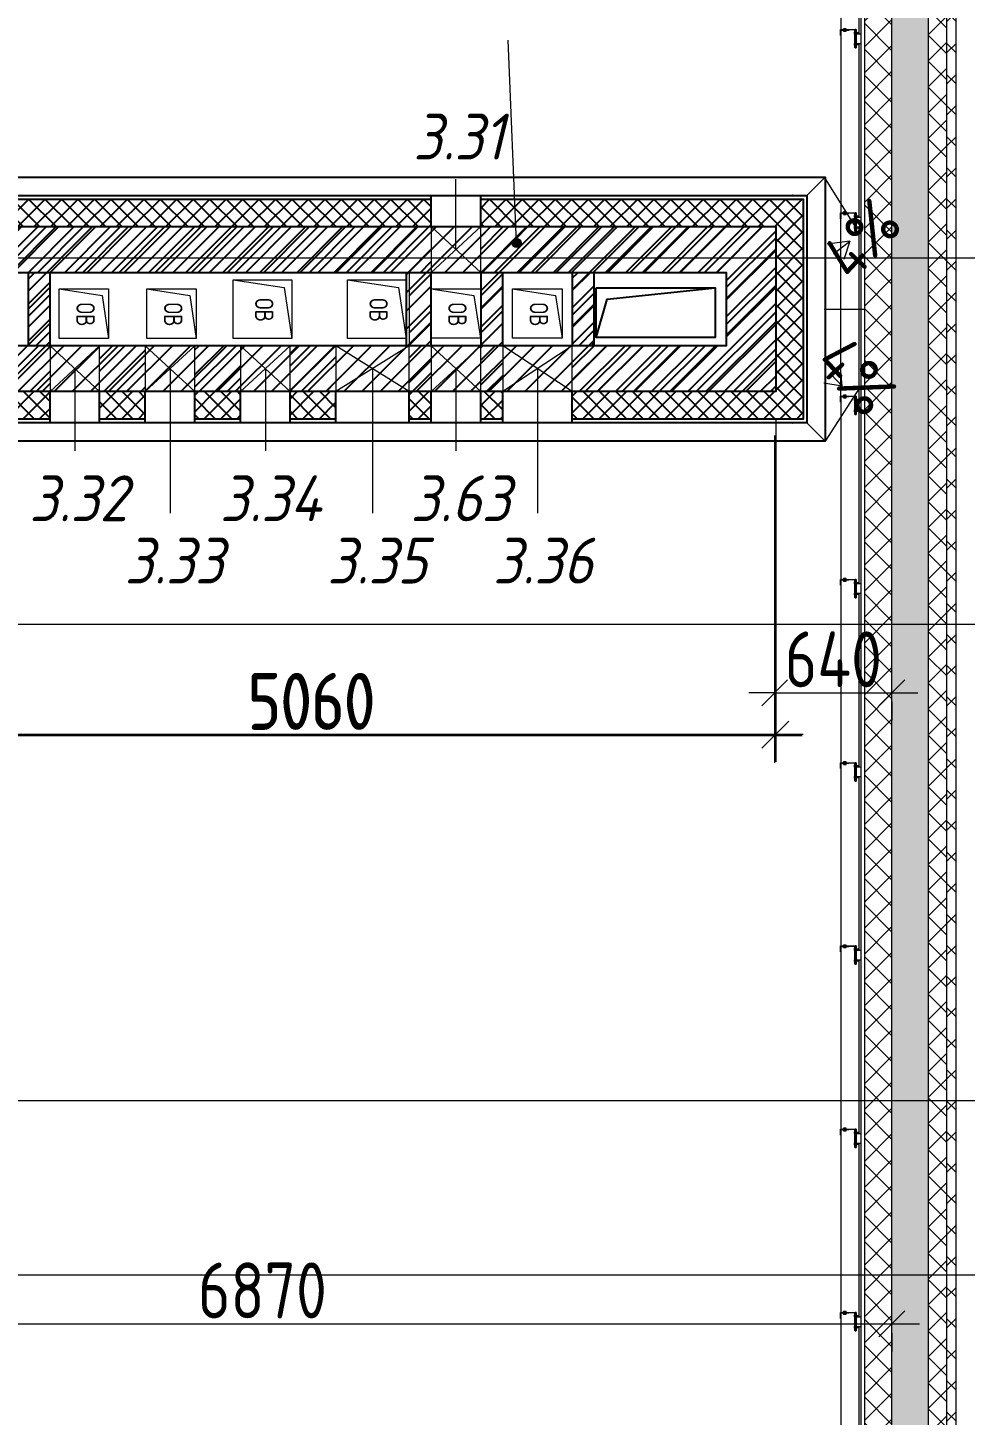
# Model space of a CAD drawing. Header units: millimetres. Extents: x -68946 to 690821, y -552984 to 293768.
# Drawn here: x 171702 to 176817, y -504771 to -497201 of the extents above; entities that cross this region are included whole.
import ezdxf

# ---------------------------------------------------------------- set-up
doc = ezdxf.new("R2010")
doc.units = ezdxf.units.MM
doc.linetypes.add('ADSK_Линия сетки', pattern=[2500, 2000, -250, 0, -250])
doc.layers.get('Defpoints').update_dxf_attribs({"color": 250})
for name, color, linetype, lineweight in [('0) блоки', 250, 'Continuous', 25), ('Аннотация', 250, 'Continuous', 20), ('Крыша', 7, 'Continuous', 5), ('Марки окон', 7, 'Continuous', 9), ('Ограждение', 7, 'Continuous', 5), ('Окна', 7, 'Continuous', 5), ('Оси', 250, 'Continuous', 9), ('Перекрытие', 7, 'Continuous', 9), ('Размеры', 7, 'Continuous', 9), ('Стены внутренние', 7, 'Continuous', 9), ('Стены наружные', 7, 'Continuous', 9), ('Стены перегородки', 7, 'Continuous', 13), ('Стены штриховка', 250, 'Continuous', 9), ('Узлы', 250, 'Continuous', 18)]:
    doc.layers.add(name, color=color, linetype=linetype, lineweight=lineweight)
doc.styles.add('GOST Common_2', font='', dxfattribs={"width": 0.8, "height": 350})
doc.styles.add('ISOCPEUR', font='isocpeur.ttf', dxfattribs={"width": 0.8, "height": 100})
doc.styles.add('ISOCPEUR_1', font='isocpeur.ttf', dxfattribs={"width": 0.9, "height": 250})
doc.styles.add('ISOCPEUR_I', font='isocpeui.ttf', dxfattribs={"width": 0.9, "height": 12.5})
doc.styles.add('А3', font='ГОСТ тип А.ttf')
doc.styles.get('GOST Common_2').set_extended_font_data('GOST Common')
doc.dimstyles.new('ADSK_Основной_2_мм_1', dxfattribs={"dimscale": 304.8, "dimtxt": 201.142999, "dimasz": 0.463911, "dimexe": 0.492126, "dimexo": 0.492126, "dimgap": 0.098425, "dimtad": 1, "dimdec": 0, "dimdsep": 46, "dimtxsty": 'GOST Common_2', "dimblk1": 'OBLIQUE', "dimblk2": 'OBLIQUE', "dimsah": 1, "dimcen": 0.09, "dimdle": 0.492126, "dimazin": 0, "dimtfac": 1, "dimtdec": 4, "dimtix": 1, "dimtmove": 0, "dimatfit": 3, "dimfxl": 1, "dimtvp": 1, "dimtolj": 1, "dimtzin": 0, "dimlwd": 9, "dimlwe": 9, "dimarcsym": 2})
pattern_1 = [(45, (23667.23, -543980.64), (-70.71068, 70.71068), []), (135, (23667.23, -543980.64), (-70.71068, -70.71068), [])]
pattern_2 = [(45, (23667.23, -543980.64), (-44.90128, 44.90128), []), (135, (23667.23, -543980.64), (-44.90128, -44.90128), [])]
pattern_3 = [(45, (244554.68, -433332.55), (-101.02788, 101.02788), []), (45, (244622.03, -433332.55), (-101.02788, 101.02788), [])]

# ---------------------------------------------------------------- blocks, each defined once
blk = doc.blocks.new('Ограждение - Н_800-V10-АР3_Кладочный план кровли _17_930 С2-3')
at = {"layer": 'Ограждение'}
for p, q in [((-2, 85), (-5, 85)), ((-2, 85), (-5, 85)), ((-5, 75), (-5, 85)), ((-5, 85), (-5, 75)), ((-5, 75), (-5, 85)), ((-5, 85), (-5, 75)), ((0, 100), (-2, 100)), ((-2, 100), (-2, 2)), ((0, 0), (0, 100)), ((15, 83), (0, 83)), ((0, 77), (15, 77)), ((15, 83), (5, 83)), ((5, 77), (15, 77)), ((15, 82.6), (15, 83)), ((15, 83), (15, 77)), ((15, 82.6), (15, 83)), ((15, 83), (15, 82.6)), ((15, 77), (15, 77.4)), ((15, 77), (15, 77.4)), ((15, 77.4), (15, 77)), ((-78, 32), (-80, 32)), ((-80, 32), (-80, 2)), ((-80, 2), (-35, 2)), ((-80, 2), (-80, 0)), ((-78, 4), (-78, 32)), ((-35, 4), (-78, 4)), ((-64.5, 9), (-57.5, 9)), ((-64.5, 9), (-64.5, 4)), ((-57.5, 9), (-50.5, 9)), ((-57.5, 9), (-57.5, 4)), ((-50.5, 9), (-50.5, 4)), ((-35, 2), (-35, 4)), ((-2, 2), (-35, 2)), ((-5, 75), (-2, 75)), ((-5, 75), (-2, 75)), ((-2, 24), (-5, 24)), ((-2, 24), (-5, 24)), ((-5, 14), (-5, 24)), ((-5, 24), (-5, 14)), ((-5, 14), (-5, 24)), ((-5, 24), (-5, 14)), ((-5, 14), (-2, 14)), ((-5, 14), (-2, 14)), ((15, 22), (0, 22)), ((0, 16), (15, 16)), ((15, 22), (5, 22)), ((5, 16), (15, 16)), ((15, 21.6), (15, 22)), ((15, 22), (15, 16)), ((15, 21.6), (15, 22)), ((15, 22), (15, 21.6)), ((15, 16), (15, 16.4)), ((15, 16), (15, 16.4)), ((15, 16.4), (15, 16)), ((-80, 0), (0, 0)), ((-64.5, 0), (-64.5, -5)), ((-57.5, -5), (-64.5, -5)), ((-57.5, 0), (-57.5, -5)), ((-50.5, -5), (-57.5, -5)), ((-50.5, 0), (-50.5, -5))]:
    blk.add_line(p, q, dxfattribs=at)
blk = doc.blocks.new('Ограждение - Ограждение-36047490-АР3_Кладочный план кровли _17_930 С2-3')
at = {"extrusion": (0, 0, -1), "zscale": -1, "rotation": 180}
for p in [(-152550, 46769.9), (-152550, 45769.9), (-152550, 44769.9), (-152550, 43769.9), (-152550, 42769.9), (-152550, 41769.9), (-152550, 40769.9), (-152550, 39769.9)]:
    blk.add_blockref('Ограждение - Н_800-V10-АР3_Кладочный план кровли _17_930 С2-3', p, dxfattribs=at)
blk = doc.blocks.new('TN_Удлинитель для кровельного ограждения - Удлинитель для кровельного ограждения ТехноНИКОЛЬ 200 мм-V15-АР3_Кладочный план кровли _17_930 С2-3')
at = {"layer": 'Ограждение'}
for p, q in [((152555, 769.9), (152550, 769.9)), ((152555, 768.6), (152555, 769.9)), ((152555, 769.9), (152555, 759.9)), ((152555, 759.9), (152555, 753.5)), ((152555, 748.5), (152555, 692.5)), ((152580, 745.4), (152555, 745.4)), ((152555, 694.4), (152580, 694.4)), ((152555, 687.5), (152555, 679.9)), ((152550, 669.9), (152555, 669.9)), ((152555, 679.9), (152555, 669.9)), ((152555, 669.9), (152555, 671.3))]:
    blk.add_line(p, q, dxfattribs=at)
blk = doc.blocks.new('_Oblique')
at = {"color": 0, "linetype": 'ByBlock', "lineweight": -2}
blk.add_line((-0.5, -0.5), (0.5, 0.5), dxfattribs=at)
blk = doc.blocks.new('*D6181')
at = {"layer": 'Defpoints', "color": 0, "lineweight": 30, "transparency": 16777216}
for p in [(169547.2, -503075.5), (176417.2, -504172.7), (176417.2, -504272.6)]:
    blk.add_point(p, dxfattribs=at)
at = {"layer": 'Размеры', "color": 0, "lineweight": 9, "transparency": 16777216}
for p, q in [((169547.2, -503225.5), (169547.2, -504422.6)), ((169397.2, -504272.6), (176567.2, -504272.6)), ((176417.2, -504322.7), (176417.2, -504422.6))]:
    blk.add_line(p, q, dxfattribs=at)
at = {"layer": 'Размеры', "color": 0, "lineweight": 9, "transparency": 16777216, "xscale": 141.4, "yscale": 141.4, "zscale": 141.4, "rotation": 180}
blk.add_blockref('_Oblique', (169547.2, -504272.6), dxfattribs=at)
at = {"layer": 'Размеры', "color": 0, "lineweight": 9, "transparency": 16777216, "xscale": 141.4, "yscale": 141.4, "zscale": 141.4}
blk.add_blockref('_Oblique', (176417.2, -504272.6), dxfattribs=at)
at = {"layer": 'Размеры', "color": 0, "transparency": 16777216, "insert": (172982.2, -504090.2), "char_height": 304.8, "width": 560.473, "attachment_point": 5, "style": 'А3'}
blk.add_mtext('\\A1;6870', dxfattribs=at)
blk = doc.blocks.new('*D6184')
at = {"layer": 'Defpoints', "color": 0, "lineweight": 30, "transparency": 16777216}
for p in [(170717.2, -499275.2), (175777.2, -499275.2), (175777.2, -501061.6)]:
    blk.add_point(p, dxfattribs=at)
at = {"layer": 'Размеры', "color": 0, "lineweight": 9, "transparency": 16777216}
for p, q in [((170717.2, -499425.2), (170717.2, -501211.6)), ((175777.2, -499425.2), (175777.2, -501211.6)), ((170567.2, -501061.6), (175927.2, -501061.6))]:
    blk.add_line(p, q, dxfattribs=at)
at = {"layer": 'Размеры', "color": 0, "lineweight": 9, "transparency": 16777216, "xscale": 141.4, "yscale": 141.4, "zscale": 141.4, "rotation": 180}
blk.add_blockref('_Oblique', (170717.2, -501061.6), dxfattribs=at)
at = {"layer": 'Размеры', "color": 0, "lineweight": 9, "transparency": 16777216, "xscale": 141.4, "yscale": 141.4, "zscale": 141.4}
blk.add_blockref('_Oblique', (175777.2, -501061.6), dxfattribs=at)
at = {"layer": 'Размеры', "color": 0, "transparency": 16777216, "insert": (173247.2, -500879.2), "char_height": 304.8, "width": 580.928, "attachment_point": 5, "style": 'А3'}
blk.add_mtext('\\A1;5060', dxfattribs=at)
blk = doc.blocks.new('*D6185')
at = {"layer": 'Defpoints', "color": 0, "lineweight": 30, "transparency": 16777216}
for p in [(175777.2, -499275.2), (176417.2, -500729.2), (176417.2, -500829.2)]:
    blk.add_point(p, dxfattribs=at)
at = {"layer": 'Размеры', "color": 0, "lineweight": 9, "transparency": 16777216}
for p, q in [((175777.2, -499425.2), (175777.2, -500979.2)), ((175777.2, -500829.2), (175635.8, -500829.2)), ((175777.2, -500829.2), (176417.2, -500829.2)), ((176417.2, -500829.2), (176558.6, -500829.2)), ((176417.2, -500879.2), (176417.2, -500979.2))]:
    blk.add_line(p, q, dxfattribs=at)
at = {"layer": 'Размеры', "color": 0, "lineweight": 9, "transparency": 16777216, "xscale": 141.4, "yscale": 141.4, "zscale": 141.4}
blk.add_blockref('_Oblique', (175777.2, -500829.2), dxfattribs=at)
at = {"layer": 'Размеры', "color": 0, "lineweight": 9, "transparency": 16777216, "xscale": 141.4, "yscale": 141.4, "zscale": 141.4, "rotation": 180}
blk.add_blockref('_Oblique', (176417.2, -500829.2), dxfattribs=at)
at = {"layer": 'Размеры', "color": 0, "transparency": 16777216, "insert": (176097.2, -500646.8), "char_height": 304.8, "width": 429.56, "attachment_point": 5, "style": 'А3'}
blk.add_mtext('\\A1;640', dxfattribs=at)
blk = doc.blocks.new('_Wn_-As_OpeningMEP_floor__Rectangular - _Wn_-As_OpeningMEP_floor__Rectangular-37719596-АР3_Кладочный план кровли _17_930 С2-3')
at = {"layer": 'Узлы', "lineweight": 5}
for p, q in [((-98.8, 148.8), (135, 185)), ((-135, -85), (-98.8, 148.8))]:
    blk.add_line(p, q, dxfattribs=at)
blk = doc.blocks.new('_Wn_-As_OpeningMEP_floor__Rectangular - _Wn_-As_OpeningMEP_floor__Rectangular-37715414-АР3_Кладочный план кровли _17_930 С2-3')
at = {"layer": 'Узлы', "lineweight": 5}
for p, q in [((-160, -110), (-117.1, 167.1)), ((-117.1, 167.1), (160, 210))]:
    blk.add_line(p, q, dxfattribs=at)
blk = doc.blocks.new('_Wn_-As_OpeningMEP_wall__Rectangular - _Wn_-As_OpeningMEP_wall__Rectangular-38139658-АР3_Кладочный план кровли _17_930 С2-3')
at = {"layer": 'Узлы', "lineweight": 5}
for p, q in [((135, -125), (-135, 125)), ((135, 125), (-135, -125)), ((-135, 125), (-135, -125)), ((135, -125), (135, 125))]:
    blk.add_line(p, q, dxfattribs=at)
at = {"layer": 'Узлы'}
for p, q in [((135, 125), (-135, 125)), ((-135, 125), (-135, -125)), ((135, -125), (135, 125)), ((-135, -125), (135, -125))]:
    blk.add_line(p, q, dxfattribs=at)
blk = doc.blocks.new('_Wn_-As_OpeningMEP_wall__Rectangular - _Wn_-As_OpeningMEP_wall__Rectangular-38139708-АР3_Кладочный план кровли _17_930 С2-3')
at = {"layer": 'Узлы', "lineweight": 5}
for p, q in [((135, -125), (-135, 125)), ((135, 125), (-135, -125)), ((-135, 125), (-135, -125)), ((135, -125), (135, 125))]:
    blk.add_line(p, q, dxfattribs=at)
at = {"layer": 'Узлы'}
for p, q in [((135, 125), (-135, 125)), ((-135, 125), (-135, -125)), ((135, -125), (135, 125)), ((-135, -125), (135, -125))]:
    blk.add_line(p, q, dxfattribs=at)
blk = doc.blocks.new('_Wn_-As_OpeningMEP_wall__Rectangular - _Wn_-As_OpeningMEP_wall__Rectangular-38139711-АР3_Кладочный план кровли _17_930 С2-3')
at = {"layer": 'Узлы', "lineweight": 5}
for p, q in [((200, -125), (-200, 125)), ((200, 125), (-200, -125)), ((-200, 125), (-200, -125)), ((200, -125), (200, 125))]:
    blk.add_line(p, q, dxfattribs=at)
at = {"layer": 'Узлы'}
for p, q in [((200, 125), (-200, 125)), ((-200, 125), (-200, -125)), ((200, -125), (200, 125)), ((-200, -125), (200, -125))]:
    blk.add_line(p, q, dxfattribs=at)
blk = doc.blocks.new('_Wn_-As_OpeningMEP_wall__Rectangular - _Wn_-As_OpeningMEP_wall__Rectangular-38139728-АР3_Кладочный план кровли _17_930 С2-3')
at = {"layer": 'Узлы', "lineweight": 5}
for p, q in [((190, -125), (-190, 125)), ((190, 125), (-190, -125)), ((-190, 125), (-190, -125)), ((190, -125), (190, 125))]:
    blk.add_line(p, q, dxfattribs=at)
at = {"layer": 'Узлы'}
for p, q in [((190, 125), (-190, 125)), ((-190, 125), (-190, -125)), ((190, -125), (190, 125)), ((-190, -125), (190, -125))]:
    blk.add_line(p, q, dxfattribs=at)
blk = doc.blocks.new('_Wn_-As_OpeningMEP_floor__Rectangular - _Wn_-As_OpeningMEP_floor__Rectangular-V72-АР3_Кладочный план кровли _17_930 С2-3')
at = {"layer": 'Узлы', "lineweight": 5}
for p, q in [((-98.8, 148.8), (135, 185)), ((-134.8, -84), (-98.8, 148.8))]:
    blk.add_line(p, q, dxfattribs=at)
blk = doc.blocks.new('*D6410')
at = {"layer": 'Defpoints', "color": 0, "lineweight": 30, "transparency": 16777216}
for p in [(170723.2, -499185.6), (175783.2, -499185.6), (175783.2, -501055.6)]:
    blk.add_point(p, dxfattribs=at)
at = {"layer": 'Размеры', "color": 0, "lineweight": 9, "transparency": 16777216}
for p, q in [((170723.2, -499335.6), (170723.2, -501205.6)), ((175783.2, -499335.6), (175783.2, -501205.6)), ((170573.2, -501055.6), (175933.2, -501055.6))]:
    blk.add_line(p, q, dxfattribs=at)
at = {"layer": 'Размеры', "color": 0, "lineweight": 9, "transparency": 16777216, "xscale": 141.4, "yscale": 141.4, "zscale": 141.4, "rotation": 180}
blk.add_blockref('_Oblique', (170723.2, -501055.6), dxfattribs=at)
at = {"layer": 'Размеры', "color": 0, "lineweight": 9, "transparency": 16777216, "xscale": 141.4, "yscale": 141.4, "zscale": 141.4}
blk.add_blockref('_Oblique', (175783.2, -501055.6), dxfattribs=at)
at = {"layer": 'Размеры', "color": 0, "transparency": 16777216, "insert": (173253.2, -500873.2), "char_height": 304.8, "width": 580.928, "attachment_point": 5, "style": 'А3'}
blk.add_mtext('\\A1;5060', dxfattribs=at)
blk = doc.blocks.new('йуф')
at = {"color": 7}
for points in [[(13972.1, 45268.7), (13972.1, 45965), (19572.1, 45965), (19572.1, 44525), (13972.1, 44525), (13972.1, 45172.2)], [(15342.1, 44645), (14092.1, 44645), (14092.1, 45845), (17422.1, 45845)], [(17692.1, 45845), (19452.1, 45845), (19452.1, 44645), (18192.1, 44645)], [(18322.1, 45090.4), (18382.7, 45299.2), (18972.1, 45360.4)], [(15862.1, 44645), (15612.1, 44645)], [(16382.1, 44645), (16132.1, 44645)], [(16902.1, 44645), (16652.1, 44645)], [(17422.1, 44645), (17302.1, 44645)], [(17812.1, 44645), (17692.1, 44645)]]:
    blk.add_lwpolyline(points, dxfattribs=at)
for points in [[(14072.1, 45865), (19472.1, 45865), (19472.1, 44625), (14072.1, 44625)], [(14242.1, 45695), (19302.1, 45695), (19302.1, 44795), (14242.1, 44795)], [(14492.1, 45445), (19032.1, 45445), (19032.1, 45045), (14492.1, 45045)], [(18322.1, 45360.4), (18972.1, 45360.4), (18972.1, 45090.4), (18322.1, 45090.4)]]:
    blk.add_lwpolyline(points, close=True, dxfattribs=at)

msp = doc.modelspace()

# ---------------------------------------------------------------- hatches: boundary and pattern name
at = {"true_color": 0x000000}
h = msp.add_hatch(dxfattribs=at)
h.set_pattern_fill('ANSI37', color=18, scale=20)
h.set_pattern_definition(pattern_2)
h.paths.add_polyline_path([(173903.2298, -498285.6404), (173903.2298, -498135.6404), (170573.2298, -498135.6404), (170573.2298, -498455.6404), (170723.2298, -498455.6404), (170723.2298, -498285.6404)])
h.paths.add_polyline_path([(174359.3649, -498135.6404), (174365.7251, -498285.6404), (175783.2298, -498285.6404), (175783.2298, -498455.6404), (175933.2298, -498455.6404), (175933.2298, -498135.6404)])
h.paths.add_polyline_path([(175933.2298, -498455.6404), (175783.2298, -498455.6404), (175783.2298, -499185.641), (174673.2298, -499185.641), (174673.2298, -499335.641), (175933.2298, -499335.641)])
h.paths.add_polyline_path([(174173.2298, -499335.641), (174293.2298, -499335.641), (174293.2298, -499185.641), (174173.2298, -499185.641)])
h.paths.add_polyline_path([(173903.2298, -499185.641), (173783.2298, -499185.641), (173783.2298, -499335.641), (173903.2298, -499335.641)])
h.paths.add_polyline_path([(173383.2298, -499335.641), (173383.2298, -499185.641), (173133.2298, -499185.641), (173133.2298, -499335.641)])
h.paths.add_polyline_path([(172863.2298, -499335.641), (172863.2298, -499185.641), (172613.2298, -499185.641), (172613.2298, -499335.641)])
h.paths.add_polyline_path([(172093.2298, -499185.641), (172093.2298, -499335.641), (172343.2298, -499335.641), (172343.2298, -499185.641)])
h.paths.add_polyline_path([(171823.2298, -499335.641), (171823.2298, -499185.641), (170723.2298, -499185.641), (170723.2298, -498455.6404), (170573.2298, -498455.6404), (170573.2298, -499335.641)])
h = msp.add_hatch(dxfattribs=at)
h.set_pattern_fill('ANSI37', color=18, scale=20)
h.set_pattern_definition(pattern_2)
h.paths.add_polyline_path([(174173.2298, -498285.6404), (174365.7251, -498285.6404), (174359.3649, -498135.6404), (174173.2298, -498135.6404)])
h = msp.add_hatch(dxfattribs=at)
h.set_pattern_fill('ANSI32', color=18, scale=15)
h.set_pattern_definition([(45, (23667.23, -543980.64), (-101.02788, 101.02788), []), (45, (23734.58, -543980.64), (-101.02788, 101.02788), [])])
h.paths.add_polyline_path([(173903.2298, -498455.6404), (173903.2298, -498285.6404), (170723.2298, -498285.6404), (170723.2298, -498455.6404)])
h.paths.add_polyline_path([(170723.2298, -498455.6404), (170723.2298, -499185.641), (171823.2298, -499185.641), (171823.2298, -498935.641), (170973.2298, -498935.641), (170973.2298, -498535.6404), (173903.2298, -498535.6404), (173903.2298, -498455.6404)])
h.paths.add_polyline_path([(172343.2298, -499185.641), (172343.2298, -498935.641), (172093.2298, -498935.641), (172093.2298, -499185.641)], flags=17)
h.paths.add_polyline_path([(172863.2298, -499185.641), (172863.2298, -498935.641), (172613.2298, -498935.641), (172613.2298, -499185.641)], flags=17)
h.paths.add_polyline_path([(173133.2298, -499185.641), (173383.2298, -499185.641), (173383.2298, -498935.641), (173133.2298, -498935.641)], flags=17)
h.paths.add_polyline_path([(173903.2298, -498935.641), (173783.2298, -498935.641), (173783.2298, -499185.641), (173903.2298, -499185.641)], flags=17)
h.paths.add_polyline_path([(174173.2298, -499185.641), (174293.2298, -499185.641), (174293.2298, -498935.641), (174173.2298, -498935.641)], flags=17)
h.paths.add_polyline_path([(175783.2298, -499185.641), (175783.2298, -498455.6404), (174173.2298, -498455.6404), (174173.2298, -498535.6404), (175513.2298, -498535.6404), (175513.2298, -498935.641), (174673.2298, -498935.641), (174673.2298, -499185.641)])
h.paths.add_polyline_path([(174365.7251, -498285.6404), (174368.4385, -498349.6334, -0.426680415), (174394.4976, -498374.6109, -2.343674483), (174368.4385, -498349.6334), (174365.7251, -498285.6404), (174173.2298, -498285.6404), (174173.2298, -498455.6404), (175783.2298, -498455.6404), (175783.2298, -498285.6404)])
h = msp.add_hatch(dxfattribs=at)
h.set_pattern_fill('ANSI32', color=18, scale=15)
h.set_pattern_definition(pattern_3)
h.paths.add_polyline_path([(171703.2298, -498935.641), (171823.2298, -498935.641), (171823.2298, -498535.6404), (171703.2298, -498535.6404)])
h = msp.add_hatch(dxfattribs=at)
h.set_pattern_fill('ANSI32', color=18, scale=15)
h.set_pattern_definition([(45, (244164.68, -433332.55), (-101.02788, 101.02788), []), (45, (244232.03, -433332.55), (-101.02788, 101.02788), [])])
h.paths.add_polyline_path([(173903.2298, -498535.6404), (173783.2298, -498535.6404), (173783.2298, -498935.641), (173903.2298, -498935.641)])
h = msp.add_hatch(dxfattribs=at)
h.set_pattern_fill('ANSI32', color=18, scale=15)
h.set_pattern_definition(pattern_3)
h.paths.add_polyline_path([(174293.2298, -498535.6404), (174173.2298, -498535.6404), (174173.2298, -498935.641), (174293.2298, -498935.641)])
h = msp.add_hatch(dxfattribs=at)
h.set_pattern_fill('ANSI32', color=18, scale=15)
h.set_pattern_definition(pattern_3)
h.paths.add_polyline_path([(174673.2298, -498935.641), (174793.2298, -498935.641), (174793.2298, -498535.6404), (174673.2298, -498535.6404)])
at = {"layer": '0) блоки'}
h = msp.add_hatch(dxfattribs=at)
h.set_pattern_fill('ANSI31', color=256, scale=22)
h.paths.add_polyline_path([(174793.2298, -498535.6404), (175513.2288, -498535.6404), (175513.2288, -498935.641), (174793.2298, -498935.641)], flags=16)
h.paths.add_polyline_path([(174293.2298, -498535.6404), (174673.2298, -498535.6404), (174673.2298, -498935.641), (174293.2298, -498935.641)], flags=16)
h.paths.add_polyline_path([(173903.2298, -498535.6404), (174173.2298, -498535.6404), (174173.2298, -498935.641), (173903.2298, -498935.641)], flags=16)
h.paths.add_polyline_path([(170973.2288, -498535.6404), (171703.2298, -498535.6404), (171703.2298, -498935.641), (170973.2288, -498935.641)], flags=16)
h.paths.add_polyline_path([(173767.231, -498935.641), (171823.2298, -498935.641), (171823.2298, -498535.6404), (173767.231, -498535.6404)], flags=16)
h.paths.add_polyline_path([(170723.2288, -498285.6404), (175783.2288, -498285.6404), (175783.2288, -499185.641), (170723.2288, -499185.641)])
at = {"layer": 'Аннотация'}
h = msp.add_hatch(color=256, dxfattribs=at)
edge = h.paths.add_edge_path()
edge.add_arc((174369.4976, -498374.6109), 25, 0, 360)
at = {"layer": 'Стены внутренние', "lineweight": 5}
h = msp.add_hatch(dxfattribs=at)
h.set_pattern_fill('FP_13', color=256, style=0, pattern_type=2)
h.set_pattern_definition([(135, (23667.23, -543980.64), (-142.5612, -142.5612), []), (135, (23809.8, -543980.64), (-142.5612, -142.5612), [252.016, -50.403, 3.353, -47.05])])
h.paths.add_polyline_path([(176617.2298, -543955.6404), (176617.2298, -485205.6404), (176417.2298, -485205.6404), (176417.2298, -543955.6404)])
at = {"layer": 'Стены наружные', "lineweight": 5}
h = msp.add_hatch(dxfattribs=at)
h.set_pattern_fill('FP_34', color=256, style=0, pattern_type=2)
h.set_pattern_definition([(135, (23667.23, -543980.64), (-84.85281, -84.85281), []), (225, (23667.23, -543980.64), (84.85281, -84.85281), [])])
h.paths.add_polyline_path([(176767.2298, -544255.6404), (176767.2298, -484905.6404), (176717.2298, -484905.6404), (176717.2298, -544255.6404), (176741.5895, -544255.6404)])
h = msp.add_hatch(dxfattribs=at)
h.set_pattern_fill('FP_33', color=256, style=0, pattern_type=2)
h.set_pattern_definition(pattern_1)
h.paths.add_polyline_path([(176717.2298, -544155.6404), (176717.2298, -485005.6404), (176617.2298, -485005.6404), (176617.2298, -544155.6404)])
h = msp.add_hatch(dxfattribs=at)
h.set_pattern_fill('FP_33', color=256, style=0, pattern_type=2)
h.set_pattern_definition(pattern_1)
h.paths.add_polyline_path([(176267.2298, -543805.6404), (176417.2298, -543805.6404), (176417.2298, -485205.6404), (176267.2298, -485205.6404), (176267.2298, -543785.6404)])

# ---------------------------------------------------------------- linework, layer by layer
at = {"color": 7}
for p, q in [((173903.2298, -498285.6404), (173903.2298, -498115.6404)), ((174173.2298, -498285.6404), (174173.2298, -498115.6404)), ((171823.2298, -499355.641), (171823.2298, -499185.641)), ((172093.2298, -499355.641), (172093.2298, -499185.641)), ((172343.2298, -499355.641), (172343.2298, -499185.641)), ((172613.2298, -499355.641), (172613.2298, -499185.641)), ((172863.2298, -499355.641), (172863.2298, -499185.641)), ((173133.2298, -499355.641), (173133.2298, -499185.641)), ((173383.2298, -499355.641), (173383.2298, -499185.641)), ((173783.2298, -499355.641), (173783.2298, -499185.641)), ((173903.2298, -499355.641), (173903.2298, -499185.641)), ((174173.2298, -499355.641), (174173.2298, -499185.641)), ((174293.2298, -499355.641), (174293.2298, -499185.641)), ((174673.2298, -499355.641), (174673.2298, -499185.641))]:
    msp.add_line(p, q, dxfattribs=at)
at = {"layer": '0) блоки'}
for points in [[(170723.2288, -498285.6404), (175783.2288, -498285.6404), (175783.2288, -499185.641), (170723.2288, -499185.641)], [(170973.2288, -498535.6404), (171703.2298, -498535.6404), (171703.2298, -498935.641), (170973.2288, -498935.641)], [(173767.231, -498935.641), (171823.2298, -498935.641), (171823.2298, -498535.6404), (173767.231, -498535.6404)], [(173903.2298, -498535.6404), (174173.2298, -498535.6404), (174173.2298, -498935.641), (173903.2298, -498935.641)], [(174293.2298, -498535.6404), (174673.2298, -498535.6404), (174673.2298, -498935.641), (174293.2298, -498935.641)], [(174793.2298, -498535.6404), (175513.2288, -498535.6404), (175513.2288, -498935.641), (174793.2298, -498935.641)]]:
    msp.add_lwpolyline(points, close=True, dxfattribs=at)
at = {"layer": 'Аннотация'}
msp.add_line((174369.4976, -498374.6109), (174322.567, -497267.7983), dxfattribs=at)
msp.add_circle((174369.4976, -498374.6109), 25, dxfattribs=at)
at = {"layer": 'Крыша'}
for p, q in [((175953.2298, -498115.6404), (176053.2298, -498015.6404)), ((176047.2298, -498015.6404), (176226.1742, -498300.5466)), ((176047.2298, -498735.6407), (176269.2375, -498735.6407)), ((176240.2298, -499165.694), (176053.2298, -499455.641)), ((175953.2298, -499355.641), (176053.2298, -499455.641))]:
    msp.add_line(p, q, dxfattribs=at)
at = {"layer": 'Марки окон'}
for p, q in [((174038.2298, -498410.6404), (174038.2298, -498025.8874)), ((171958.2298, -499060.641), (171958.2298, -499509.5544)), ((172478.2298, -499060.641), (172478.2298, -499849.3221)), ((172998.2298, -499060.641), (172998.2298, -499509.5544)), ((173583.2298, -499060.641), (173583.2298, -499849.3221)), ((174038.2298, -499060.641), (174038.2298, -499509.5544)), ((174483.2298, -499060.641), (174483.2298, -499849.3221))]:
    msp.add_line(p, q, dxfattribs=at)
at = {"layer": 'Ограждение'}
for p, q in [((176139.2298, -496242.7084), (176139.2298, -497210.7597)), ((176239.2298, -497235.2862), (176239.2298, -496287.1766)), ((176139.2298, -497242.7084), (176139.2298, -498210.7597)), ((176239.2298, -498235.2862), (176239.2298, -497286.2084)), ((176136.2298, -498242.7084), (176136.2298, -499210.7597)), ((176239.2298, -499235.2862), (176239.2298, -498286.2084)), ((176139.2298, -499242.7084), (176139.2298, -500210.7597)), ((176239.2298, -500235.2862), (176239.2298, -499286.2084)), ((176139.2298, -500242.7084), (176139.2298, -501210.7597)), ((176239.2298, -501235.2862), (176239.2298, -500286.2084)), ((176139.2298, -501242.7084), (176139.2298, -502210.7597)), ((176239.2298, -502235.2862), (176239.2298, -501286.2084)), ((176139.2298, -502242.7084), (176139.2298, -503210.7597)), ((176239.2298, -503235.2862), (176239.2298, -502286.2084)), ((176139.2298, -503242.7084), (176139.2298, -504210.7597)), ((176239.2298, -504235.2862), (176239.2298, -503286.2084)), ((176139.2298, -504242.7084), (176139.2298, -505210.7597)), ((176239.2298, -505235.2862), (176239.2298, -504286.2084))]:
    msp.add_line(p, q, dxfattribs=at)
at = {"layer": 'Оси', "linetype": 'ADSK_Линия сетки', "ltscale": 100}
for p, q in [((176417.2308, -547719.4803), (176417.2308, -482778.6358)), ((88763.207, -498455.6404), (180488.1093, -498455.6404)), ((88763.207, -500455.6404), (180488.1093, -500455.6404)), ((180488.1093, -503055.5205), (122987.2298, -503055.5205)), ((88763.207, -504005.6404), (180488.1093, -504005.6404))]:
    msp.add_line(p, q, dxfattribs=at)
at = {"layer": 'Перекрытие'}
for p, q in [((172823.2298, -498895.6407), (172823.2298, -498575.6407)), ((172823.2298, -498575.6407), (173143.2298, -498575.6407)), ((173142.2079, -498575.6407), (173142.2079, -498895.6404)), ((173143.2298, -498575.6407), (173143.2298, -498895.6407)), ((173447.231, -498895.6407), (173447.231, -498575.6407)), ((173447.231, -498575.6407), (173767.231, -498575.6407)), ((173767.231, -498575.6407), (173767.231, -498895.6407)), ((171873.2298, -498895.2399), (171873.2298, -498625.2399)), ((171873.2298, -498625.2399), (172143.2298, -498625.2399)), ((172143.2298, -498625.2399), (172143.2298, -498895.2399)), ((172351.584, -498895.2399), (172351.584, -498625.2399)), ((172351.584, -498625.2399), (172621.584, -498625.2399)), ((172352.2079, -498870.6404), (172352.2079, -498625.1742)), ((172621.584, -498625.2399), (172621.584, -498895.2399)), ((173903.2298, -498625.0711), (174172.2147, -498625.0711)), ((173903.2298, -498895.0711), (173903.2298, -498625.2282)), ((174172.2147, -498625.0711), (174172.2147, -498895.0711)), ((174347.2079, -498895.0711), (174347.2079, -498625.0711)), ((174347.2079, -498625.0711), (174617.2079, -498625.0711)), ((174617.2079, -498625.0711), (174617.2079, -498895.0711)), ((172143.2298, -498895.2399), (171873.2298, -498895.2399)), ((172621.584, -498895.2399), (172351.584, -498895.2399)), ((173143.2298, -498895.6407), (172823.2298, -498895.6407)), ((173767.231, -498895.6407), (173447.231, -498895.6407)), ((174172.2147, -498895.0711), (173903.2298, -498895.0711)), ((174617.2079, -498895.0711), (174347.2079, -498895.0711))]:
    msp.add_line(p, q, dxfattribs=at)
at = {"layer": 'Размеры'}
for p, q in [((176187.0767, -498364.1524), (176064.6107, -498380.7292)), ((176098.3984, -498434.4897), (176187.0767, -498364.1524)), ((176187.0767, -498364.1524), (176154.3449, -498464.5195)), ((176145.8884, -499156.2404), (176136.1581, -499055.8732)), ((176145.8884, -499156.2404), (176046.4227, -499139.6622)), ((176086.1253, -499092.2361), (176145.8884, -499156.2404))]:
    msp.add_line(p, q, dxfattribs=at)
at = {"layer": 'Стены перегородки'}
for p, q in [((176717.2298, -544255.6404), (176717.2298, -484905.6404)), ((176767.2298, -544305.6404), (176767.2298, -484855.6404)), ((176617.2298, -544155.6404), (176617.2298, -485005.6404)), ((176417.2298, -543955.6404), (176417.2298, -485205.6404)), ((176247.2298, -485375.6404), (176247.2298, -543785.6404)), ((173903.2298, -498285.6404), (171703.2298, -498285.6404)), ((174793.2298, -498285.6404), (174173.2298, -498285.6404)), ((171703.2298, -498535.6404), (171703.2298, -498935.641)), ((171823.2298, -498535.6404), (173783.2298, -498535.6404)), ((171823.2298, -498935.641), (171823.2298, -498535.6404)), ((173783.2298, -498535.6404), (173783.2298, -498935.641)), ((173903.2298, -498935.641), (173903.2298, -498535.6404)), ((174173.2298, -498535.6404), (174173.2298, -498935.641)), ((174293.2298, -498935.641), (174293.2298, -498535.6404)), ((174293.2298, -498535.6404), (174673.2298, -498535.6404)), ((174673.2298, -498535.6404), (174673.2298, -498935.641)), ((174793.2298, -498935.641), (174793.2298, -498535.6404))]:
    msp.add_line(p, q, dxfattribs=at)
at = {"layer": 'Стены штриховка'}
for p, q in [((176267.2298, -485355.6404), (176267.2298, -543805.6404)), ((175853.2298, -498115.6404), (175853.2298, -498113.6404)), ((175875.2298, -498113.6404), (175873.2298, -498113.6404)), ((175875.2298, -498115.6404), (175875.2298, -498113.6404)), ((175875.2298, -499335.641), (175873.2298, -499335.641)), ((175873.2298, -499357.641), (175875.2298, -499357.641)), ((175875.2298, -499357.641), (175875.2298, -499355.641))]:
    msp.add_line(p, q, dxfattribs=at)

# ---------------------------------------------------------------- block references
at = {"color": 7}
msp.add_blockref('йуф', (156481.0838, -543980.641), dxfattribs=at)
at = {"layer": 'Ограждение'}
for name, p in [('Ограждение - Ограждение-36047490-АР3_Кладочный план кровли _17_930 С2-3', (23667.2298, -543980.641)), ('TN_Удлинитель для кровельного ограждения - Удлинитель для кровельного ограждения ТехноНИКОЛЬ 200 мм-V15-АР3_Кладочный план кровли _17_930 С2-3', (23667.2298, -497980.641)), ('TN_Удлинитель для кровельного ограждения - Удлинитель для кровельного ограждения ТехноНИКОЛЬ 200 мм-V15-АР3_Кладочный план кровли _17_930 С2-3', (23667.2298, -498980.641)), ('TN_Удлинитель для кровельного ограждения - Удлинитель для кровельного ограждения ТехноНИКОЛЬ 200 мм-V15-АР3_Кладочный план кровли _17_930 С2-3', (23667.2298, -499980.641)), ('TN_Удлинитель для кровельного ограждения - Удлинитель для кровельного ограждения ТехноНИКОЛЬ 200 мм-V15-АР3_Кладочный план кровли _17_930 С2-3', (23667.2298, -500980.641)), ('TN_Удлинитель для кровельного ограждения - Удлинитель для кровельного ограждения ТехноНИКОЛЬ 200 мм-V15-АР3_Кладочный план кровли _17_930 С2-3', (23667.2298, -501980.641)), ('TN_Удлинитель для кровельного ограждения - Удлинитель для кровельного ограждения ТехноНИКОЛЬ 200 мм-V15-АР3_Кладочный план кровли _17_930 С2-3', (23667.2298, -502980.641)), ('TN_Удлинитель для кровельного ограждения - Удлинитель для кровельного ограждения ТехноНИКОЛЬ 200 мм-V15-АР3_Кладочный план кровли _17_930 С2-3', (23667.2298, -503980.641)), ('TN_Удлинитель для кровельного ограждения - Удлинитель для кровельного ограждения ТехноНИКОЛЬ 200 мм-V15-АР3_Кладочный план кровли _17_930 С2-3', (23667.2298, -504980.641))]:
    msp.add_blockref(name, p, dxfattribs=at)
at = {"layer": 'Окна'}
for name, p, rotation in [('_Wn_-As_OpeningMEP_wall__Rectangular - _Wn_-As_OpeningMEP_wall__Rectangular-38139658-АР3_Кладочный план кровли _17_930 С2-3', (174038.2298, -498410.6404), 180), ('_Wn_-As_OpeningMEP_floor__Rectangular - _Wn_-As_OpeningMEP_floor__Rectangular-37715414-АР3_Кладочный план кровли _17_930 С2-3', (172933.2298, -498735.6407), 269.9999999999983), ('_Wn_-As_OpeningMEP_floor__Rectangular - _Wn_-As_OpeningMEP_floor__Rectangular-37715414-АР3_Кладочный план кровли _17_930 С2-3', (173557.231, -498735.6407), 269.9999999999983), ('_Wn_-As_OpeningMEP_floor__Rectangular - _Wn_-As_OpeningMEP_floor__Rectangular-37719596-АР3_Кладочный план кровли _17_930 С2-3', (171958.2298, -498760.2399), 269.9999999999983), ('_Wn_-As_OpeningMEP_floor__Rectangular - _Wn_-As_OpeningMEP_floor__Rectangular-37719596-АР3_Кладочный план кровли _17_930 С2-3', (172436.584, -498760.2399), 269.9999999999983), ('_Wn_-As_OpeningMEP_floor__Rectangular - _Wn_-As_OpeningMEP_floor__Rectangular-V72-АР3_Кладочный план кровли _17_930 С2-3', (173987.2147, -498760.0711), 269.9999999999983), ('_Wn_-As_OpeningMEP_floor__Rectangular - _Wn_-As_OpeningMEP_floor__Rectangular-37719596-АР3_Кладочный план кровли _17_930 С2-3', (174432.2079, -498760.0711), 269.9999999999983), ('_Wn_-As_OpeningMEP_wall__Rectangular - _Wn_-As_OpeningMEP_wall__Rectangular-38139658-АР3_Кладочный план кровли _17_930 С2-3', (174038.2298, -499060.641), 180)]:
    msp.add_blockref(name, p, dxfattribs=dict(at, rotation=rotation))
for name, p in [('_Wn_-As_OpeningMEP_wall__Rectangular - _Wn_-As_OpeningMEP_wall__Rectangular-38139708-АР3_Кладочный план кровли _17_930 С2-3', (171958.2298, -499060.641)), ('_Wn_-As_OpeningMEP_wall__Rectangular - _Wn_-As_OpeningMEP_wall__Rectangular-38139708-АР3_Кладочный план кровли _17_930 С2-3', (172478.2298, -499060.641)), ('_Wn_-As_OpeningMEP_wall__Rectangular - _Wn_-As_OpeningMEP_wall__Rectangular-38139708-АР3_Кладочный план кровли _17_930 С2-3', (172998.2298, -499060.641)), ('_Wn_-As_OpeningMEP_wall__Rectangular - _Wn_-As_OpeningMEP_wall__Rectangular-38139711-АР3_Кладочный план кровли _17_930 С2-3', (173583.2298, -499060.641)), ('_Wn_-As_OpeningMEP_wall__Rectangular - _Wn_-As_OpeningMEP_wall__Rectangular-38139728-АР3_Кладочный план кровли _17_930 С2-3', (174483.2298, -499060.641))]:
    msp.add_blockref(name, p, dxfattribs=at)

# ---------------------------------------------------------------- texts
at = {"layer": 'Аннотация', "char_height": 100, "width": 160.3375, "attachment_point": 1, "rotation": 270, "style": 'ISOCPEUR'}
for insert in [(173042.1853, -498675.6617), (173666.1864, -498675.6617), (172067.1853, -498700.2609), (172545.5394, -498700.2609), (174096.1701, -498700.0922), (174541.1633, -498700.0922)]:
    msp.add_mtext('ОВ', dxfattribs=dict(at, insert=insert))
at = {"layer": 'Марки окон', "char_height": 250, "attachment_point": 1, "style": 'ISOCPEUR_I'}
for s, insert, width in [('3.31', (173804.9461, -497669.5332), 529.11375), ('3.32', (171710.034, -499643.2002), 577.215), ('3.34', (172749.9798, -499643.2002), 595.252969), ('3.63', (173790.034, -499643.2002), 577.215), ('3.33', (172230.034, -499982.9679), 577.215), ('3.35', (173335.034, -499982.9679), 577.215), ('3.36', (174239.9979, -499982.9679), 577.215)]:
    msp.add_mtext(s, dxfattribs=dict(at, insert=insert, width=width))
at = {"layer": 'Размеры', "char_height": 250, "attachment_point": 1, "line_spacing_factor": 1.149209, "style": 'ISOCPEUR_1'}
for insert, width, rotation in [((176017.3721, -498424.8375), 570.659696, 46.9618293), ((176168.8532, -498863.003), 586.356627, 313.03737119)]:
    msp.add_mtext('4%', dxfattribs=dict(at, insert=insert, width=width, rotation=rotation))

# ---------------------------------------------------------------- dimensions: what is measured, and where the dimension line sits
at = {"layer": 'Размеры'}
for base, p1, p2, override, picture, middle in [((175783.2298, -501055.641), (170723.2298, -499185.641), (175783.2298, -499185.641), {"dimtxt": 1, "dimlfac": 1, "dimpost": '<>', "dimtxsty": 'А3', "dimfxl": 4910}, '*D6410', (173253.2298, -500873.241)), ((175777.2298, -501061.641), (170717.2298, -499275.2399), (175777.2298, -499275.2399), {"dimtxt": 1, "dimlfac": 1, "dimpost": '<>', "dimtxsty": 'А3', "dimfxl": 4910}, '*D6184', (173247.2298, -500879.241)), ((176417.2298, -500829.2083), (175777.2298, -499275.2399), (176417.2298, -500729.2234), {"dimtxt": 1, "dimlfac": 1, "dimpost": '<>', "dimtxsty": 'А3', "dimfxl": 1700.718322}, '*D6185', (176097.2298, -500646.8083)), ((176417.2298, -504272.6484), (169547.2298, -503075.5205), (176417.2298, -504172.6635), {"dimtxt": 1, "dimlfac": 1, "dimpost": '<>', "dimtxsty": 'А3', "dimfxl": 7287.345678}, '*D6181', (172982.2298, -504090.2484))]:
    dim = msp.add_linear_dim(base=base, p1=p1, p2=p2, dimstyle='ADSK_Основной_2_мм_1', override=override, dxfattribs=at)
    dim.commit()
    dim.dimension.update_dxf_attribs({"geometry": picture, "text_midpoint": middle})

doc.saveas('drawing.dxf')
